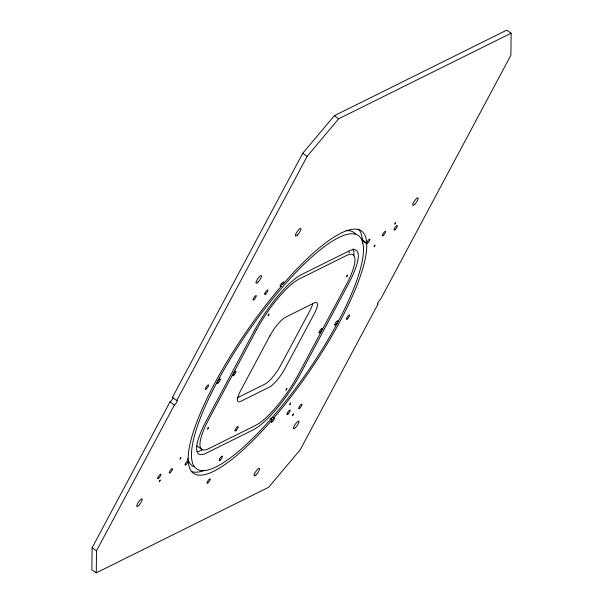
<?xml version="1.0" encoding="UTF-8"?>
<svg xmlns="http://www.w3.org/2000/svg" width="603" height="603" viewBox="0 0 603 603"><rect width="100%" height="100%" fill="white"/><g stroke="black" fill="none" stroke-linecap="round" stroke-linejoin="round"><path stroke-width="0.9" d="M172.873 397.679A2.766 0.701 -55.3 0 1 171.825 399.985A2.766 0.701 -55.3 0 1 170.001 401.9L92.101 547.81L91.867 569.805L96.269 572.85L268.667 487.284L300.241 449.732L378.141 303.829A2.766 0.701 -55.3 0 1 378.164 302.178A2.766 0.701 -55.3 0 1 380.531 299.359L510.899 55.19L511.133 33.195L506.731 30.15L334.333 115.716L302.759 153.268L172.39 397.437L176.792 400.482A2.766 0.701 -55.3 0 1 176.769 402.133A2.766 0.701 -55.3 0 1 174.403 404.945L96.495 550.856L96.269 572.85M176.792 400.482L307.161 156.313L338.735 118.761L511.133 33.195M237.1 397.912L264.913 384.111A18.429 4.651 -55.3 0 0 280.697 365.328L309.769 310.884A18.429 4.651 -55.3 0 0 312.693 303.965M334.333 115.716L338.735 118.761M302.759 153.268L307.161 156.313M358.491 229.163A147.456 37.22 -55.3 0 1 362.282 239.896L366.684 242.934A2.766 0.701 -55.3 0 1 369.224 239.338A2.766 0.701 -55.3 0 1 369.322 241.057A2.766 0.701 -55.3 0 1 366.73 243.725A147.456 37.22 -55.3 0 1 273.558 418.218A2.766 0.701 -55.3 0 1 274.146 419.304A2.766 0.701 -55.3 0 1 271.486 422.394A2.766 0.701 -55.3 0 1 272.337 419.635L270.136 418.113M363.202 240.235A2.766 0.701 -55.3 0 1 362.328 240.68L366.73 243.725M281.134 283.659L282.596 284.669A147.456 37.22 -55.3 0 1 366.684 242.934M279.905 285.076L281.375 286.086A147.456 37.22 -55.3 0 0 188.204 460.579A2.766 0.701 -55.3 0 0 185.611 463.247A2.766 0.701 -55.3 0 0 185.709 464.966A2.766 0.701 -55.3 0 0 188.249 461.37A147.456 37.22 -55.3 0 0 272.337 419.635M272.089 417.201L273.558 418.218M170.001 401.9L174.403 404.945M202.186 449.642L197.784 446.597A49.77 12.557 -55.3 0 1 196.54 445.504M92.101 547.81L96.495 550.856M194.038 466.767A141.931 35.818 -55.3 0 1 187.797 458.408M346.167 230.678A141.931 35.818 -55.3 0 1 355.68 234.107M201.862 450.109A55.295 13.959 -55.3 0 1 197.226 451.587M353.124 248.753A55.295 13.959 -55.3 0 1 353.675 255.808M348.353 251.617A49.77 12.557 -55.3 0 1 349.589 252.717M362.282 239.896A2.766 0.701 -55.3 0 1 362.75 238.863M362.328 240.68A147.456 37.22 -55.3 0 1 362.365 243.039M203.987 470.566A147.456 37.22 -55.3 0 1 191.189 471.44M172.39 397.437A2.766 0.701 -55.3 0 1 172.82 397.445M281.375 286.086A2.766 0.701 -55.3 0 1 280.787 285A2.766 0.701 -55.3 0 1 283.448 281.91A2.766 0.701 -55.3 0 1 282.596 284.669M160.179 480.124L159.282 481.797A2.766 0.701 -55.3 0 0 159.765 480.576L160.179 480.124M180.877 457.541L179.98 459.215A2.766 0.701 -55.3 0 0 180.463 457.994L180.877 457.541M254.3 330.821L206.603 420.155A55.295 13.959 -55.3 0 0 206.264 453.147L253.275 429.818A55.295 13.959 -55.3 0 0 300.633 373.483L348.33 284.156A55.295 13.959 -55.3 0 0 348.67 251.157L301.658 274.493A55.295 13.959 -55.3 0 0 254.3 330.821M256.652 329.66L208.955 418.987A49.77 12.557 -55.3 0 0 208.646 448.685L255.664 425.349A49.77 12.557 -55.3 0 0 298.281 374.651L345.979 285.317A49.77 12.557 -55.3 0 0 346.288 255.619L299.269 278.955A49.77 12.557 -55.3 0 0 256.652 329.66M208.472 427.429L207.583 429.102A2.766 0.701 -55.3 0 0 208.058 427.881L208.472 427.429M268.991 314.095L268.041 315.55A2.766 0.701 -55.3 0 0 268.991 314.095M269.835 335.931L240.77 390.375A18.429 4.651 -55.3 0 0 240.657 401.372L269.307 387.149A18.429 4.651 -55.3 0 0 285.098 368.373L314.163 313.929A18.429 4.651 -55.3 0 0 314.276 302.932L285.626 317.155A18.429 4.651 -55.3 0 0 269.835 335.931M286.84 388.536L285.943 390.216A2.766 0.701 -55.3 0 1 286.892 388.754L286.84 388.536M347.351 275.202L346.461 276.875L346.876 276.423A2.766 0.701 -55.3 0 1 347.351 275.202M290.586 403.09L289.689 404.764A2.766 0.701 -55.3 0 1 290.638 403.309L290.586 403.09M374.953 245.089L374.056 246.763L374.471 246.31A2.766 0.701 -55.3 0 1 374.953 245.089M293.397 414.005L292.5 415.686A2.766 0.701 -55.3 0 1 293.45 414.223L293.397 414.005M395.643 222.507L394.754 224.18L395.169 223.728A2.766 0.701 -55.3 0 1 395.643 222.507M220.299 460.021A2.766 0.701 -55.3 0 0 222.364 456.154A2.766 0.701 -55.3 0 0 219.567 458.966A2.766 0.701 -55.3 0 0 220.299 460.021M335.796 324.625A2.766 0.701 -55.3 0 0 337.861 320.758A2.766 0.701 -55.3 0 0 335.064 323.57A2.766 0.701 -55.3 0 0 335.796 324.625M218.309 382.822A2.766 0.701 -55.3 0 0 220.374 378.955A2.766 0.701 -55.3 0 0 217.577 381.759A2.766 0.701 -55.3 0 0 218.309 382.822M254.624 436.459A141.931 35.818 -55.3 0 0 360.647 237.899A141.931 35.818 -55.3 0 0 217.125 382.098A141.931 35.818 -55.3 0 0 254.624 436.459M236.105 430.421A2.766 0.701 -55.3 0 0 238.17 426.555A2.766 0.701 -55.3 0 0 235.374 429.359A2.766 0.701 -55.3 0 0 236.105 430.421M320.118 332.404A2.766 0.701 -55.3 0 0 322.183 328.537A2.766 0.701 -55.3 0 0 319.386 331.349A2.766 0.701 -55.3 0 0 320.118 332.404M233.926 375.187A2.766 0.701 -55.3 0 0 235.992 371.32A2.766 0.701 -55.3 0 0 233.195 374.131A2.766 0.701 -55.3 0 0 233.926 375.187M208.178 482.732A2.766 0.701 -55.3 0 0 210.243 478.865A2.766 0.701 -55.3 0 0 207.447 481.669A2.766 0.701 -55.3 0 0 208.178 482.732M256.079 474.84A4.605 1.161 -55.3 0 0 259.516 468.395A4.605 1.161 -55.3 0 0 254.858 473.076A4.605 1.161 -55.3 0 0 256.079 474.84M297.407 235.004A4.605 1.161 -55.3 0 0 300.852 228.56A4.605 1.161 -55.3 0 0 296.194 233.24A4.605 1.161 -55.3 0 0 297.407 235.004M257.986 282.121A4.605 1.161 -55.3 0 0 261.431 275.677A4.605 1.161 -55.3 0 0 256.765 280.357A4.605 1.161 -55.3 0 0 257.986 282.121M138.743 505.442A4.605 1.161 -55.3 0 0 142.18 498.998A4.605 1.161 -55.3 0 0 137.522 503.678A4.605 1.161 -55.3 0 0 138.743 505.442M414.706 204.334A4.605 1.161 -55.3 0 0 418.15 197.89A4.605 1.161 -55.3 0 0 413.492 202.57A4.605 1.161 -55.3 0 0 414.706 204.334M295.462 427.663A4.605 1.161 -55.3 0 0 298.907 421.211A4.605 1.161 -55.3 0 0 294.249 425.891A4.605 1.161 -55.3 0 0 295.462 427.663M170.415 472.526A2.766 0.701 -55.3 0 0 172.481 468.659A2.766 0.701 -55.3 0 0 169.684 471.471A2.766 0.701 -55.3 0 0 170.415 472.526M265.795 293.895A2.766 0.701 -55.3 0 0 267.86 290.028A2.766 0.701 -55.3 0 0 265.064 292.832A2.766 0.701 -55.3 0 0 265.795 293.895M158.8 478.126A2.766 0.701 -55.3 0 0 160.865 474.26A2.766 0.701 -55.3 0 0 158.069 477.071A2.766 0.701 -55.3 0 0 158.8 478.126M206.497 388.799A2.766 0.701 -55.3 0 0 208.563 384.933A2.766 0.701 -55.3 0 0 205.766 387.737A2.766 0.701 -55.3 0 0 206.497 388.799M254.195 299.472A2.766 0.701 -55.3 0 0 256.26 295.598A2.766 0.701 -55.3 0 0 253.464 298.41A2.766 0.701 -55.3 0 0 254.195 299.472M299.849 408.118A2.766 0.701 -55.3 0 0 301.915 404.251A2.766 0.701 -55.3 0 0 299.118 407.063A2.766 0.701 -55.3 0 0 299.849 408.118M347.547 318.791A2.766 0.701 -55.3 0 0 349.612 314.924A2.766 0.701 -55.3 0 0 346.815 317.736A2.766 0.701 -55.3 0 0 347.547 318.791M395.244 229.464A2.766 0.701 -55.3 0 0 397.309 225.597A2.766 0.701 -55.3 0 0 394.513 228.401A2.766 0.701 -55.3 0 0 395.244 229.464M288.098 413.952A2.766 0.701 -55.3 0 0 290.164 410.085A2.766 0.701 -55.3 0 0 287.367 412.897A2.766 0.701 -55.3 0 0 288.098 413.952M383.493 235.298A2.766 0.701 -55.3 0 0 385.558 231.431A2.766 0.701 -55.3 0 0 382.762 234.235A2.766 0.701 -55.3 0 0 383.493 235.298"/></g></svg>
